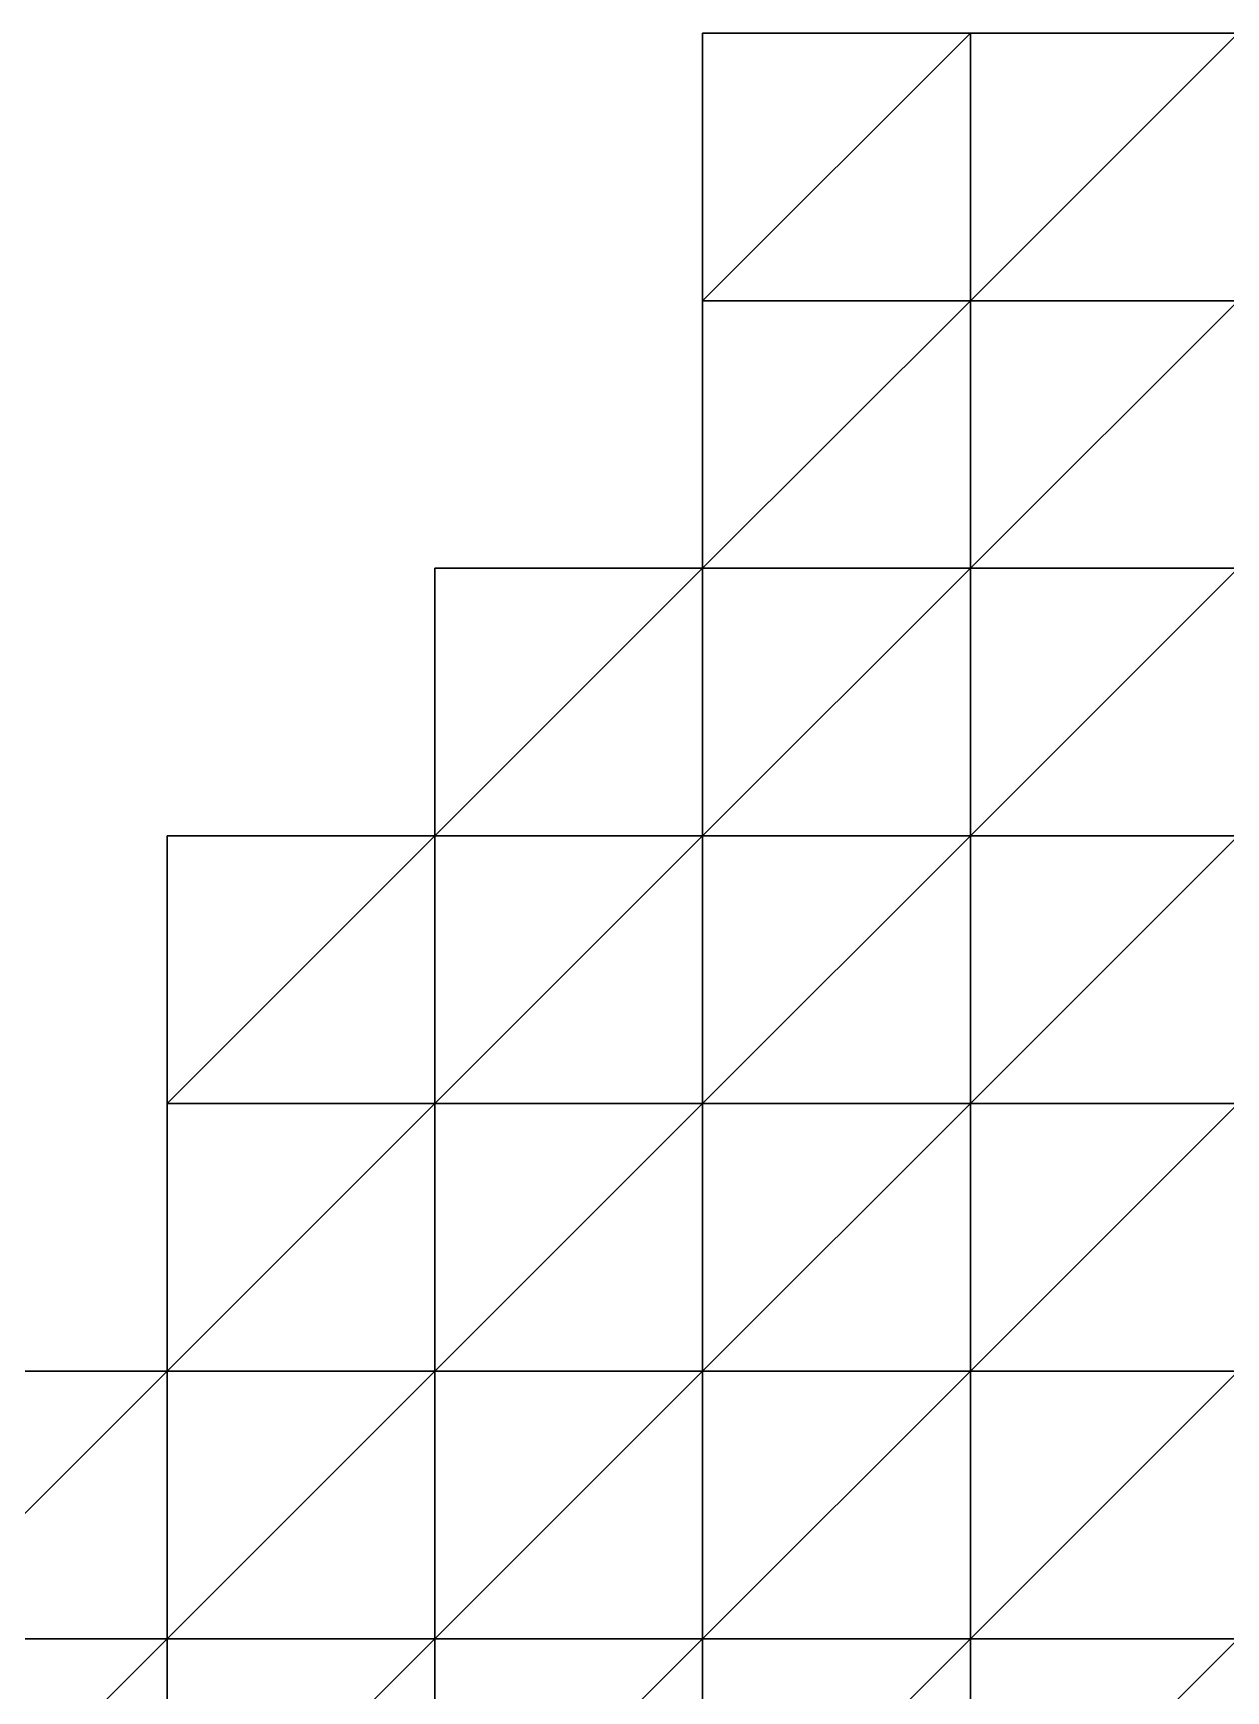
# Model space of a CAD drawing. Extents: x 292020 to 295740, y 4557680 to 4560040.
# Drawn here: x 293170 to 293259.1, y 4558236.1 to 4558360 of the extents above; entities that cross this region are included whole.
import ezdxf

# ---------------------------------------------------------------- set-up
doc = ezdxf.new("R2010")
doc.units = 0
doc.layers.add('RUN201_4_-_RUN201_NODOMAIN5_20X', color=7, linetype='CONTINUOUS')

msp = doc.modelspace()

# ---------------------------------------------------------------- linework, layer by layer
at = {"layer": 'RUN201_4_-_RUN201_NODOMAIN5_20X'}
for points in [[(293220, 4558360, 1900), (293220, 4558340, 1900), (293240, 4558360, 1900)], [(293240, 4558360, 1900), (293220, 4558340, 1900), (293240, 4558340, 1900)], [(293240, 4558360, 1920), (293220, 4558340, 1920), (293220, 4558360, 1920)], [(293240, 4558340, 1920), (293220, 4558340, 1920), (293240, 4558360, 1920)], [(293240, 4558360, 1900), (293220, 4558360, 1920), (293220, 4558360, 1900)], [(293240, 4558360, 1920), (293220, 4558360, 1920), (293240, 4558360, 1900)], [(293220, 4558360, 1900), (293220, 4558340, 1920), (293220, 4558340, 1900)], [(293220, 4558360, 1920), (293220, 4558340, 1920), (293220, 4558360, 1900)], [(293240, 4558360, 1900), (293240, 4558340, 1900), (293260, 4558360, 1900)], [(293260, 4558360, 1900), (293240, 4558340, 1900), (293260, 4558340, 1900)], [(293260, 4558360, 1920), (293240, 4558340, 1920), (293240, 4558360, 1920)], [(293260, 4558340, 1920), (293240, 4558340, 1920), (293260, 4558360, 1920)], [(293260, 4558360, 1900), (293240, 4558360, 1920), (293240, 4558360, 1900)], [(293260, 4558360, 1920), (293240, 4558360, 1920), (293260, 4558360, 1900)], [(293220, 4558340, 1900), (293220, 4558320, 1900), (293240, 4558340, 1900)], [(293240, 4558340, 1900), (293220, 4558320, 1900), (293240, 4558320, 1900)], [(293240, 4558340, 1920), (293220, 4558320, 1920), (293220, 4558340, 1920)], [(293240, 4558320, 1920), (293220, 4558320, 1920), (293240, 4558340, 1920)], [(293220, 4558340, 1900), (293220, 4558320, 1920), (293220, 4558320, 1900)], [(293220, 4558340, 1920), (293220, 4558320, 1920), (293220, 4558340, 1900)], [(293240, 4558340, 1900), (293240, 4558320, 1900), (293260, 4558340, 1900)], [(293260, 4558340, 1900), (293240, 4558320, 1900), (293260, 4558320, 1900)], [(293260, 4558340, 1920), (293240, 4558320, 1920), (293240, 4558340, 1920)], [(293260, 4558320, 1920), (293240, 4558320, 1920), (293260, 4558340, 1920)], [(293200, 4558320, 1900), (293200, 4558300, 1900), (293220, 4558320, 1900)], [(293220, 4558320, 1900), (293200, 4558300, 1900), (293220, 4558300, 1900)], [(293220, 4558320, 1900), (293200, 4558320, 1920), (293200, 4558320, 1900)], [(293220, 4558320, 1920), (293200, 4558320, 1920), (293220, 4558320, 1900)], [(293200, 4558320, 1900), (293200, 4558300, 1920), (293200, 4558300, 1900)], [(293200, 4558320, 1920), (293200, 4558300, 1920), (293200, 4558320, 1900)], [(293220, 4558320, 1940), (293200, 4558300, 1940), (293200, 4558320, 1940)], [(293220, 4558300, 1940), (293200, 4558300, 1940), (293220, 4558320, 1940)], [(293220, 4558320, 1920), (293200, 4558320, 1940), (293200, 4558320, 1920)], [(293220, 4558320, 1940), (293200, 4558320, 1940), (293220, 4558320, 1920)], [(293200, 4558320, 1920), (293200, 4558300, 1940), (293200, 4558300, 1920)], [(293200, 4558320, 1940), (293200, 4558300, 1940), (293200, 4558320, 1920)], [(293220, 4558320, 1900), (293220, 4558300, 1900), (293240, 4558320, 1900)], [(293240, 4558320, 1900), (293220, 4558300, 1900), (293240, 4558300, 1900)], [(293240, 4558320, 1920), (293220, 4558300, 1920), (293220, 4558320, 1920)], [(293240, 4558300, 1920), (293220, 4558300, 1920), (293240, 4558320, 1920)], [(293220, 4558300, 1920), (293220, 4558300, 1940), (293220, 4558320, 1920)], [(293220, 4558320, 1920), (293220, 4558300, 1940), (293220, 4558320, 1940)], [(293240, 4558320, 1900), (293240, 4558300, 1900), (293260, 4558320, 1900)], [(293260, 4558320, 1900), (293240, 4558300, 1900), (293260, 4558300, 1900)], [(293260, 4558320, 1940), (293240, 4558300, 1940), (293240, 4558320, 1940)], [(293260, 4558300, 1940), (293240, 4558300, 1940), (293260, 4558320, 1940)], [(293260, 4558320, 1920), (293240, 4558320, 1940), (293240, 4558320, 1920)], [(293260, 4558320, 1940), (293240, 4558320, 1940), (293260, 4558320, 1920)], [(293240, 4558320, 1920), (293240, 4558300, 1940), (293240, 4558300, 1920)], [(293240, 4558320, 1940), (293240, 4558300, 1940), (293240, 4558320, 1920)], [(293180, 4558300, 1920), (293180, 4558280, 1920), (293200, 4558300, 1920)], [(293200, 4558300, 1920), (293180, 4558280, 1920), (293200, 4558280, 1920)], [(293200, 4558300, 1940), (293180, 4558280, 1940), (293180, 4558300, 1940)], [(293200, 4558280, 1940), (293180, 4558280, 1940), (293200, 4558300, 1940)], [(293200, 4558300, 1920), (293180, 4558300, 1940), (293180, 4558300, 1920)], [(293200, 4558300, 1940), (293180, 4558300, 1940), (293200, 4558300, 1920)], [(293180, 4558300, 1920), (293180, 4558280, 1940), (293180, 4558280, 1920)], [(293180, 4558300, 1940), (293180, 4558280, 1940), (293180, 4558300, 1920)], [(293200, 4558300, 1900), (293200, 4558280, 1900), (293220, 4558300, 1900)], [(293220, 4558300, 1900), (293200, 4558280, 1900), (293220, 4558280, 1900)], [(293200, 4558300, 1900), (293200, 4558280, 1920), (293200, 4558280, 1900)], [(293200, 4558300, 1920), (293200, 4558280, 1920), (293200, 4558300, 1900)], [(293220, 4558300, 1940), (293200, 4558280, 1940), (293200, 4558300, 1940)], [(293220, 4558280, 1940), (293200, 4558280, 1940), (293220, 4558300, 1940)], [(293220, 4558300, 1900), (293220, 4558280, 1900), (293240, 4558300, 1900)], [(293240, 4558300, 1900), (293220, 4558280, 1900), (293240, 4558280, 1900)], [(293240, 4558300, 1940), (293220, 4558280, 1940), (293220, 4558300, 1940)], [(293240, 4558280, 1940), (293220, 4558280, 1940), (293240, 4558300, 1940)], [(293240, 4558300, 1920), (293220, 4558300, 1940), (293220, 4558300, 1920)], [(293240, 4558300, 1940), (293220, 4558300, 1940), (293240, 4558300, 1920)], [(293240, 4558300, 1900), (293240, 4558280, 1900), (293260, 4558300, 1900)], [(293260, 4558300, 1900), (293240, 4558280, 1900), (293260, 4558280, 1900)], [(293260, 4558300, 1940), (293240, 4558280, 1940), (293240, 4558300, 1940)], [(293260, 4558280, 1940), (293240, 4558280, 1940), (293260, 4558300, 1940)], [(293180, 4558280, 1900), (293180, 4558260, 1900), (293200, 4558280, 1900)], [(293200, 4558280, 1900), (293180, 4558260, 1900), (293200, 4558260, 1900)], [(293200, 4558280, 1900), (293180, 4558280, 1920), (293180, 4558280, 1900)], [(293200, 4558280, 1920), (293180, 4558280, 1920), (293200, 4558280, 1900)], [(293180, 4558280, 1900), (293180, 4558260, 1920), (293180, 4558260, 1900)], [(293180, 4558280, 1920), (293180, 4558260, 1920), (293180, 4558280, 1900)], [(293200, 4558280, 1940), (293180, 4558260, 1940), (293180, 4558280, 1940)], [(293200, 4558260, 1940), (293180, 4558260, 1940), (293200, 4558280, 1940)], [(293180, 4558280, 1920), (293180, 4558260, 1940), (293180, 4558260, 1920)], [(293180, 4558280, 1940), (293180, 4558260, 1940), (293180, 4558280, 1920)], [(293200, 4558280, 1900), (293200, 4558260, 1900), (293220, 4558280, 1900)], [(293220, 4558280, 1900), (293200, 4558260, 1900), (293220, 4558260, 1900)], [(293220, 4558280, 1940), (293200, 4558260, 1940), (293200, 4558280, 1940)], [(293220, 4558260, 1940), (293200, 4558260, 1940), (293220, 4558280, 1940)], [(293220, 4558280, 1900), (293220, 4558260, 1900), (293240, 4558280, 1900)], [(293240, 4558280, 1900), (293220, 4558260, 1900), (293240, 4558260, 1900)], [(293240, 4558280, 1940), (293220, 4558260, 1940), (293220, 4558280, 1940)], [(293240, 4558260, 1940), (293220, 4558260, 1940), (293240, 4558280, 1940)], [(293240, 4558280, 1900), (293240, 4558260, 1900), (293260, 4558280, 1900)], [(293260, 4558280, 1900), (293240, 4558260, 1900), (293260, 4558260, 1900)], [(293260, 4558280, 1940), (293240, 4558260, 1940), (293240, 4558280, 1940)], [(293260, 4558260, 1940), (293240, 4558260, 1940), (293260, 4558280, 1940)], [(293160, 4558260, 1920), (293160, 4558240, 1920), (293180, 4558260, 1920)], [(293180, 4558260, 1920), (293160, 4558240, 1920), (293180, 4558240, 1920)], [(293180, 4558260, 1940), (293160, 4558240, 1940), (293160, 4558260, 1940)], [(293180, 4558240, 1940), (293160, 4558240, 1940), (293180, 4558260, 1940)], [(293180, 4558260, 1920), (293160, 4558260, 1940), (293160, 4558260, 1920)], [(293180, 4558260, 1940), (293160, 4558260, 1940), (293180, 4558260, 1920)], [(293180, 4558260, 1900), (293180, 4558240, 1900), (293200, 4558260, 1900)], [(293200, 4558260, 1900), (293180, 4558240, 1900), (293200, 4558240, 1900)], [(293180, 4558260, 1900), (293180, 4558240, 1920), (293180, 4558240, 1900)], [(293180, 4558260, 1920), (293180, 4558240, 1920), (293180, 4558260, 1900)], [(293200, 4558260, 1940), (293180, 4558240, 1940), (293180, 4558260, 1940)], [(293200, 4558240, 1940), (293180, 4558240, 1940), (293200, 4558260, 1940)], [(293200, 4558260, 1900), (293200, 4558240, 1900), (293220, 4558260, 1900)], [(293220, 4558260, 1900), (293200, 4558240, 1900), (293220, 4558240, 1900)], [(293220, 4558260, 1940), (293200, 4558240, 1940), (293200, 4558260, 1940)], [(293220, 4558240, 1940), (293200, 4558240, 1940), (293220, 4558260, 1940)], [(293220, 4558260, 1900), (293220, 4558240, 1900), (293240, 4558260, 1900)], [(293240, 4558260, 1900), (293220, 4558240, 1900), (293240, 4558240, 1900)], [(293240, 4558260, 1940), (293220, 4558240, 1940), (293220, 4558260, 1940)], [(293240, 4558240, 1940), (293220, 4558240, 1940), (293240, 4558260, 1940)], [(293240, 4558260, 1900), (293240, 4558240, 1900), (293260, 4558260, 1900)], [(293260, 4558260, 1900), (293240, 4558240, 1900), (293260, 4558240, 1900)], [(293260, 4558260, 1940), (293240, 4558240, 1940), (293240, 4558260, 1940)], [(293260, 4558240, 1940), (293240, 4558240, 1940), (293260, 4558260, 1940)], [(293160, 4558240, 1900), (293160, 4558220, 1900), (293180, 4558240, 1900)], [(293180, 4558240, 1900), (293160, 4558220, 1900), (293180, 4558220, 1900)], [(293180, 4558240, 1900), (293160, 4558240, 1920), (293160, 4558240, 1900)], [(293180, 4558240, 1920), (293160, 4558240, 1920), (293180, 4558240, 1900)], [(293180, 4558240, 1940), (293160, 4558220, 1940), (293160, 4558240, 1940)], [(293180, 4558220, 1940), (293160, 4558220, 1940), (293180, 4558240, 1940)], [(293180, 4558240, 1900), (293180, 4558220, 1900), (293200, 4558240, 1900)], [(293200, 4558240, 1900), (293180, 4558220, 1900), (293200, 4558220, 1900)], [(293200, 4558240, 1940), (293180, 4558220, 1940), (293180, 4558240, 1940)], [(293200, 4558220, 1940), (293180, 4558220, 1940), (293200, 4558240, 1940)], [(293200, 4558240, 1900), (293200, 4558220, 1900), (293220, 4558240, 1900)], [(293220, 4558240, 1900), (293200, 4558220, 1900), (293220, 4558220, 1900)], [(293220, 4558240, 1940), (293200, 4558220, 1940), (293200, 4558240, 1940)], [(293220, 4558220, 1940), (293200, 4558220, 1940), (293220, 4558240, 1940)], [(293220, 4558240, 1900), (293220, 4558220, 1900), (293240, 4558240, 1900)], [(293240, 4558240, 1900), (293220, 4558220, 1900), (293240, 4558220, 1900)], [(293240, 4558240, 1940), (293220, 4558220, 1940), (293220, 4558240, 1940)], [(293240, 4558220, 1940), (293220, 4558220, 1940), (293240, 4558240, 1940)], [(293240, 4558240, 1900), (293240, 4558220, 1900), (293260, 4558240, 1900)], [(293260, 4558240, 1900), (293240, 4558220, 1900), (293260, 4558220, 1900)], [(293260, 4558240, 1940), (293240, 4558220, 1940), (293240, 4558240, 1940)], [(293260, 4558220, 1940), (293240, 4558220, 1940), (293260, 4558240, 1940)]]:
    msp.add_3dface(points, dxfattribs=at)

doc.saveas('drawing.dxf')
